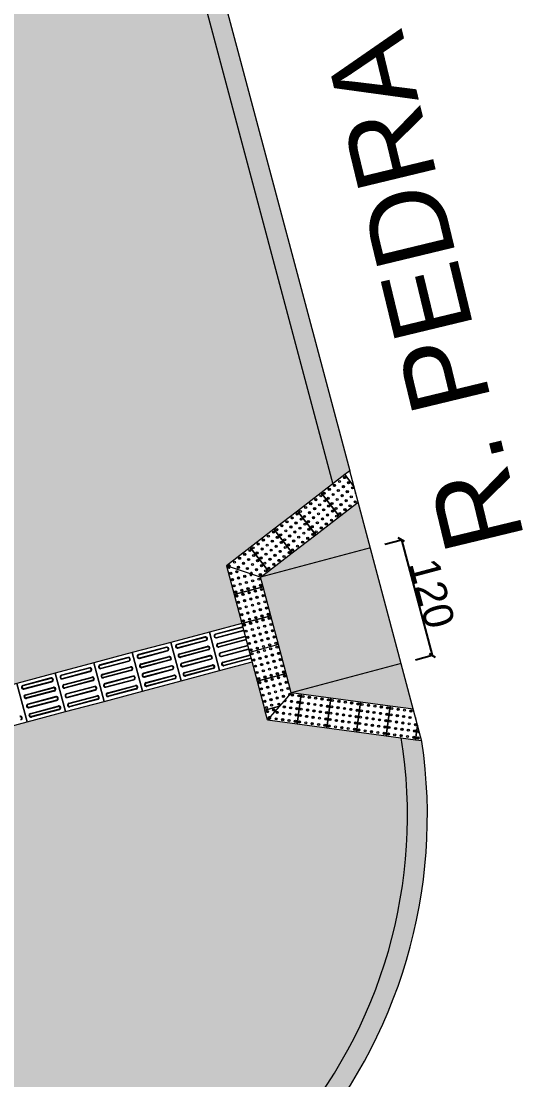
# Model space of a CAD drawing. Header units: millimetres. Extents: x -9997 to 44619, y -1295 to 91103.
# Drawn here: x 32189 to 32692, y 33945 to 35007 of the extents above; entities that cross this region are included whole.
import ezdxf

# ---------------------------------------------------------------- set-up
doc = ezdxf.new("R2010")
doc.units = ezdxf.units.MM
doc.header["$LTSCALE"] = 0.1
doc.layers.get('0').update_dxf_attribs({"lineweight": 5})
for name, color, linetype, lineweight in [('alvenaria', 5, 'Continuous', 9), ('alvenaria longe', 253, 'Continuous', 0), ('escada', 1, 'Continuous', 0)]:
    doc.layers.add(name, color=color, linetype=linetype, lineweight=lineweight)
doc.layers.add('textos', color=1, linetype='Continuous')
doc.styles.get("Standard").update_dxf_attribs({"font": 'arial.ttf'})
doc.dimstyles.new('ISO-25', dxfattribs={"dimtxt": 30, "dimasz": 5, "dimexe": 0, "dimexo": 15, "dimtad": 1, "dimtxsty": 'Standard', "dimblk": 'OBLIQUE', "dimcen": 0, "dimclrd": 7, "dimclre": 7, "dimclrt": 7, "dimadec": 8, "dimazin": 0, "dimtfac": 1, "dimtmove": 0, "dimatfit": 3, "dimldrblk": 'OBLIQUE', "dimfxl": 5, "dimtfillclr": 250, "dimarcsym": 0})

# ---------------------------------------------------------------- blocks, each defined once
blk = doc.blocks.new('_Oblique')
at = {"color": 0, "linetype": 'ByBlock', "lineweight": -2}
blk.add_line((-0.5, -0.5), (0.5, 0.5), dxfattribs=at)
blk = doc.blocks.new('*D111')
at = {"layer": 'alvenaria', "color": 7, "linetype": 'ByBlock', "lineweight": -2, "transparency": 16777216}
for p, q in [((32553.5, 34482.3), (32570.1, 34486.7)), ((32584.4, 34366.3), (32601, 34370.7))]:
    blk.add_line(p, q, dxfattribs=at)
at = {"layer": 'alvenaria', "color": 7, "lineweight": -2, "transparency": 16777216}
blk.add_line((32570.1, 34486.7), (32601, 34370.7), dxfattribs=at)
at = {"layer": 'Defpoints', "color": 0, "linetype": 'ByBlock', "transparency": 16777216}
for p in [(32539, 34478.4), (32601, 34370.7), (32569.9, 34362.5)]:
    blk.add_point(p, dxfattribs=at)
at = {"layer": 'alvenaria', "color": 7, "linetype": 'ByBlock', "lineweight": -2, "transparency": 16777216, "xscale": 5, "yscale": 5, "zscale": 5}
for p, rotation in [((32570.1, 34486.7), 104.9195884799931), ((32601, 34370.7), 284.9195884799931)]:
    blk.add_blockref('_Oblique', p, dxfattribs=dict(at, rotation=rotation))
at = {"layer": 'alvenaria', "color": 7, "linetype": 'ByBlock', "transparency": 16777216, "insert": (32600.9, 34432.8), "char_height": 30, "attachment_point": 5, "rotation": 284.9196}
blk.add_mtext('120', dxfattribs=at)

msp = doc.modelspace()

# ---------------------------------------------------------------- hatches: boundary and pattern name
at = {"linetype": 'ByBlock', "lineweight": 0, "true_color": 0xc7c8ca}
h = msp.add_hatch(dxfattribs=at)
h.set_pattern_fill('AR-BRSTD', color=9, scale=0.12)
h.paths.add_polyline_path([(29301.965, 34091.799), (29316.965, 34091.799), (29316.965, 34094.883), (29346.965, 34094.883), (29376.965, 34094.883), (29406.965, 34094.883), (29436.965, 34094.883), (29466.965, 34094.883), (29496.965, 34094.883), (29526.965, 34094.883), (29556.965, 34094.883), (29586.965, 34094.883), (29601.965, 34091.799), (29601.965, 33930.984), (29633.978, 33930.984), (29673.978, 33930.984), (29688.934, 33930.984), (29681.21, 33959.973), (29673.486, 33988.962), (29665.732, 34018.064), (29658.008, 34047.053), (29650.284, 34076.041), (29642.56, 34105.03), (29639.424, 34116.799), (28786.663, 34116.799), (28786.913, 33706.799), (29748.667, 33706.799), (29743.001, 33728.064), (29735.277, 33757.053), (29727.553, 33786.041), (29719.829, 33815.03), (29712.105, 33844.018), (29704.381, 33873.007), (29699.591, 33890.984), (29673.978, 33890.984), (29633.978, 33890.984), (29593.978, 33890.984), (29586.965, 33890.984), (29586.965, 33884.883), (29586.965, 33854.883), (29556.965, 33854.883), (29526.965, 33854.883), (29496.965, 33854.883), (29466.965, 33854.883), (29436.965, 33854.883), (29406.965, 33854.883), (29376.965, 33854.883), (29346.965, 33854.883), (29316.965, 33854.883), (29316.965, 33884.883), (29316.965, 33891.799), (29301.965, 33891.799)])
h.paths.add_polyline_path([(29201.103, 33886.938), (29201.103, 33746.938), (28961.103, 33746.938), (28961.103, 33886.938)], flags=16)
h.paths.add_polyline_path([(29181.103, 33866.938), (29181.103, 33766.938), (28981.103, 33766.938), (28981.103, 33866.938)], flags=0)
h.paths.add_polyline_path([(29556.965, 33914.883), (29556.965, 33944.883), (29556.965, 33974.883), (29556.965, 34004.883), (29556.965, 34034.883), (29556.965, 34064.883), (29526.965, 34064.883), (29496.965, 34064.883), (29466.965, 34064.883), (29436.965, 34064.883), (29406.965, 34064.883), (29376.965, 34064.883), (29346.965, 34064.883), (29346.965, 34034.883), (29346.965, 34004.883), (29346.965, 33974.883), (29346.965, 33944.883), (29346.965, 33914.883), (29346.965, 33891.799), (29556.965, 33891.799)], flags=17)
h.paths.add_polyline_path([(29376.965, 33956.799), (29376.965, 34006.799), (29526.965, 34006.799), (29526.965, 33956.799)], flags=16)
h.paths.add_polyline_path([(29466.965, 34011.799), (29436.965, 34011.799), (29436.965, 34041.799), (29466.965, 34041.799)], flags=16)
h.paths.add_polyline_path([(29556.965, 33891.799), (29346.965, 33891.799), (29346.965, 33884.883), (29376.965, 33884.883), (29406.965, 33884.883), (29436.965, 33884.883), (29466.965, 33884.883), (29496.965, 33884.883), (29526.965, 33884.883), (29556.965, 33884.883)], flags=17)
h.paths.add_polyline_path([(29601.965, 34091.799), (29586.965, 34091.799), (29586.965, 34064.883), (29586.965, 34034.883), (29586.965, 34004.883), (29586.965, 33974.883), (29586.965, 33944.883), (29586.965, 33930.984), (29593.978, 33930.984), (29601.965, 33930.984)], flags=17)
h.paths.add_polyline_path([(29316.965, 33944.883), (29316.965, 33974.883), (29316.965, 34004.883), (29316.965, 34034.883), (29316.965, 34064.883), (29316.965, 34091.799), (29301.965, 34091.799), (29301.965, 33891.799), (29316.965, 33891.799), (29316.965, 33914.883)], flags=17)
h.paths.add_polyline_path([(29757.448, 34116.799), (29670.471, 34116.799), (29671.549, 34112.754), (29679.272, 34083.765), (29686.996, 34054.776), (29694.72, 34025.788), (29702.444, 33996.799), (29710.198, 33967.697), (29717.922, 33938.708), (29725.646, 33909.72), (29732.939, 33882.35), (29758.552, 33882.35), (29798.552, 33882.35), (29819.916, 33882.35)])
h.paths.add_polyline_path([(30038.448, 34116.799), (29757.448, 34116.799), (29819.916, 33882.35), (29838.552, 33882.35), (29878.552, 33882.35), (29918.552, 33882.35), (29958.552, 33882.35), (29998.552, 33882.35), (30038.552, 33882.35), (30078.552, 33882.35), (30100.916, 33882.35)])
h.paths.add_polyline_path([(29830.574, 33842.35), (29798.552, 33842.35), (29758.552, 33842.35), (29743.596, 33842.35), (29748.818, 33822.754), (29756.542, 33793.765), (29764.266, 33764.776), (29771.989, 33735.788), (29779.713, 33706.799), (29826.691, 33706.799), (29856.033, 33746.799)])
h.paths.add_polyline_path([(30111.574, 33842.35), (30078.552, 33842.35), (30038.552, 33842.35), (29998.552, 33842.35), (29958.552, 33842.35), (29918.552, 33842.35), (29878.552, 33842.35), (29838.552, 33842.35), (29830.574, 33842.35), (29856.033, 33746.799), (30137.033, 33746.799)])
h.paths.add_polyline_path([(30205.831, 33815.03), (30198.552, 33842.35), (30158.552, 33842.35), (30118.552, 33842.35), (30111.574, 33842.35), (30137.033, 33746.799), (30187.222, 33706.938), (30234.631, 33706.938), (30229.003, 33728.064), (30221.279, 33757.053), (30213.555, 33786.041)])
h.paths.add_polyline_path([(30167.211, 33959.973), (30159.488, 33988.962), (30151.764, 34017.95), (30144.04, 34046.939), (30136.316, 34075.928), (30128.592, 34104.916), (30125.426, 34116.799), (30038.448, 34116.799), (30100.916, 33882.35), (30118.552, 33882.35), (30158.552, 33882.35), (30187.894, 33882.35), (30182.659, 33901.996), (30174.935, 33930.984)])
h.paths.add_polyline_path([(31877.895, 33948.04), (31877.895, 33968.04), (31852.895, 33968.04), (31852.895, 33998.04), (31852.895, 34028.04), (31877.895, 34028.04), (31877.895, 34068.04), (31877.895, 34108.04), (31877.895, 34116.799), (30156.473, 34116.799), (30157.581, 34112.64), (30165.305, 34083.652), (30173.028, 34054.663), (30180.752, 34025.674), (30188.476, 33996.686), (30196.2, 33967.697), (30203.924, 33938.708), (30211.648, 33909.72), (30219.372, 33880.731), (30227.096, 33851.742), (30234.82, 33822.754), (30242.543, 33793.765), (30250.267, 33764.776), (30257.991, 33735.788), (30265.678, 33706.938), (31725.894, 33706.938), (31734.388, 33719.372), (31751.309, 33744.144), (31768.231, 33768.916), (31785.153, 33793.688), (31802.075, 33818.46), (31819.034, 33843.286), (31819.062, 33843.232), (31826.794, 33843.232), (31856.794, 33843.232), (31877.895, 33843.232), (31877.895, 33868.04), (31877.895, 33908.04)])
h.paths.add_polyline_path([(30645.894, 33886.938), (30645.894, 33746.938), (30405.894, 33746.938), (30405.894, 33886.938)], flags=16)
h.paths.add_polyline_path([(30625.894, 33866.938), (30625.894, 33766.938), (30425.894, 33766.938), (30425.894, 33866.938)], flags=0)
h.paths.add_polyline_path([(31145.894, 33886.938), (31145.894, 33746.938), (30905.894, 33746.938), (30905.894, 33886.938)], flags=16)
h.paths.add_polyline_path([(30925.894, 33866.938), (31125.894, 33866.938), (31125.894, 33766.938), (30925.894, 33766.938)], flags=0)
h.paths.add_polyline_path([(31000.925, 33844.799), (31030.925, 33844.799), (31030.925, 33814.799), (31000.925, 33814.799)], flags=0)
h.paths.add_polyline_path([(31405.894, 33886.938), (31645.894, 33886.938), (31645.894, 33746.938), (31405.894, 33746.938)], flags=16)
h.paths.add_polyline_path([(31425.894, 33866.938), (31625.894, 33866.938), (31625.894, 33766.938), (31425.894, 33766.938)], flags=0)
h.paths.add_polyline_path([(32554.715, 34289.954), (32524.986, 34293.973), (32495.256, 34297.993), (32465.527, 34302.013), (32435.797, 34306.033), (32433.223, 34315.696), (32425.499, 34344.684), (32420.35, 34364.01), (32387.715, 34355.315), (32349.064, 34345.016), (32310.412, 34334.718), (32271.761, 34324.419), (32233.109, 34314.12), (32194.457, 34303.822), (32155.806, 34293.523), (32117.154, 34283.225), (32123.591, 34259.068), (32104.265, 34253.918), (32113.015, 34221.081), (32123.313, 34182.429), (32133.612, 34143.778), (32143.91, 34105.126), (32154.209, 34066.475), (32161.933, 34037.486), (32169.657, 34008.498), (32177.38, 33979.509), (32148.392, 33971.785), (32119.403, 33964.061), (32113.051, 33987.901), (32073.051, 33987.901), (32054.915, 33987.901, -0.21422447), (31917.895, 33945.937), (31917.895, 33908.04), (31917.895, 33868.04), (31917.895, 33843.232), (31946.729, 33843.232), (31976.729, 33843.232), (31993.651, 33818.46), (32010.573, 33793.688), (32027.495, 33768.916), (32044.416, 33744.145), (32061.338, 33719.373), (32076.664, 33696.938, 0.46151001), (32590.765, 34284.324), (32590.556, 34285.108), (32584.445, 34285.934)])
h.paths.add_polyline_path([(32105.259, 34094.828), (32094.96, 34133.479), (32084.662, 34172.131), (32074.363, 34210.782), (32066.632, 34239.798, 0.05022202), (32040.096, 34262.693), (32020.526, 34257.479), (31981.874, 34247.18), (31943.223, 34236.882), (31933.489, 34234.288), (31964.794, 34116.799), (31917.895, 34116.799), (31917.895, 34108.04), (31917.895, 34068.04), (31917.895, 34028.04), (31942.895, 34028.04), (31953.051, 34027.901), (31993.051, 34027.901), (32033.051, 34027.901), (32073.051, 34027.901), (32088.695, 34027.901, 0.02759031), (32097.873, 34044.865), (32096.231, 34051.027), (32101.191, 34052.349, 0.03905917), (32109.667, 34078.284)], flags=17)
h.paths.add_polyline_path([(32054.915, 33987.901), (32033.051, 33987.901), (31993.051, 33987.901), (31953.051, 33987.901), (31942.895, 33987.901), (31942.895, 33968.04), (31917.895, 33968.04), (31917.895, 33948.04), (31917.895, 33945.937, 0.21422447)], flags=17)
h.paths.add_polyline_path([(32109.667, 34078.284, -0.03905917), (32101.191, 34052.349), (32115.557, 34056.176)], flags=17)
h.paths.add_polyline_path([(32097.873, 34044.865, -0.02759031), (32088.695, 34027.901), (32102.393, 34027.901)], flags=17)
h.paths.add_polyline_path([(32402.327, 34431.65), (32394.603, 34460.639), (32418.391, 34478.918), (32442.179, 34497.197), (32465.967, 34515.476), (32489.755, 34533.756), (32501.253, 34542.591), (32216.122, 35612.719), (31649.003, 35612.719), (31797.89, 35053.93, -0.3092385), (31931.102, 34553.973), (32000.494, 34293.537), (32010.227, 34296.13), (32048.879, 34306.429), (32042.442, 34330.586), (32071.431, 34338.31), (32100.419, 34346.034), (32106.856, 34321.876), (32145.507, 34332.175), (32184.159, 34342.473), (32222.81, 34352.772), (32261.462, 34363.071), (32300.114, 34373.369), (32338.765, 34383.668), (32377.417, 34393.966), (32410.051, 34402.661)])
h.paths.add_polyline_path([(31797.89, 35053.93), (31649.003, 35612.719), (31566.212, 35612.719), (31923.191, 34272.94), (31932.924, 34275.533), (31971.576, 34285.832), (32000.494, 34293.537), (31931.102, 34553.973, 0.3092385)])
h.paths.add_polyline_path([(32059.177, 34267.777), (32040.096, 34262.693, -0.05022202), (32066.632, 34239.798), (32065.614, 34243.62)], flags=17)
h = msp.add_hatch(color=9, dxfattribs=at)
h.dxf.hatch_style = 1
h.paths.add_polyline_path([(28786.913, 33706.799), (28786.919, 33696.938), (29819.457, 33696.938), (29826.691, 33706.799)])
h.paths.add_polyline_path([(29856.033, 33746.799), (29869.318, 33696.938), (30150.318, 33696.938), (30137.033, 33746.799)])
h.paths.add_polyline_path([(29819.457, 33696.938), (29869.318, 33696.938), (29856.033, 33746.799)])
h.paths.add_polyline_path([(30137.033, 33746.799), (30150.318, 33696.938), (30199.813, 33696.938)])
h.paths.add_polyline_path([(30187.222, 33706.938), (30199.813, 33696.938), (31719.063, 33696.938), (31725.894, 33706.938)])
h.paths.add_polyline_path([(32428.741, 34449.037), (32431.316, 34439.374), (32439.04, 34410.385), (32446.764, 34381.397), (32454.488, 34352.408), (32459.637, 34333.082), (32569.942, 34362.473), (32539.047, 34478.427)])
h.paths.add_polyline_path([(32459.637, 34333.082), (32469.547, 34331.742), (32499.276, 34327.723), (32529.006, 34323.703), (32558.735, 34319.683), (32582.188, 34316.512), (32569.942, 34362.473)])
h.paths.add_polyline_path([(32508.035, 34509.968), (32484.247, 34491.688), (32460.459, 34473.409), (32436.671, 34455.13), (32428.741, 34449.037), (32539.047, 34478.427), (32526.801, 34524.388)])
h.paths.add_polyline_path([(31886.729, 33813.232), (31856.729, 33813.232), (31834.835, 33813.232), (31834.835, 33696.938), (31960.89, 33696.938), (31960.89, 33813.232), (31946.729, 33813.232), (31916.729, 33813.232)])
h.paths.add_polyline_path([(31776.081, 33727.222), (31759.159, 33702.45), (31755.394, 33696.938), (31834.835, 33696.938), (31834.835, 33813.232), (31826.847, 33801.538), (31809.925, 33776.766), (31793.003, 33751.994)])
h.paths.add_polyline_path([(31968.879, 33801.538), (31960.89, 33813.232), (31960.89, 33696.938), (32040.332, 33696.938), (32036.567, 33702.451), (32019.645, 33727.223), (32002.723, 33751.994), (31985.801, 33776.766)])
h.paths.add_polyline_path([(29376.965, 34006.799), (29376.965, 33956.799), (29526.965, 33956.799), (29526.965, 34006.799)])
at = {"layer": 'alvenaria', "linetype": 'ByBlock', "lineweight": 0, "true_color": 0xc7c8ca}
h = msp.add_hatch(color=9, dxfattribs=at)
h.dxf.hatch_style = 1
h.paths.add_polyline_path([(30405.894, 33886.938), (30405.894, 33746.938), (30645.894, 33746.938), (30645.894, 33886.938)])
h.paths.add_polyline_path([(30625.894, 33866.938), (30625.894, 33766.938), (30425.894, 33766.938), (30425.894, 33866.938)], flags=16)
h.paths.add_polyline_path([(29201.103, 33886.938), (28961.103, 33886.938), (28961.103, 33746.938), (29201.103, 33746.938)])
h.paths.add_polyline_path([(29181.103, 33766.938), (28981.103, 33766.938), (28981.103, 33866.938), (29181.103, 33866.938)], flags=16)
h.paths.add_polyline_path([(30905.894, 33886.938), (30905.894, 33746.938), (31145.894, 33746.938), (31145.894, 33886.938)])
h.paths.add_polyline_path([(31125.894, 33866.938), (31125.894, 33766.938), (30925.894, 33766.938), (30925.894, 33866.938)], flags=16)
h.paths.add_polyline_path([(31030.925, 33844.799), (31030.925, 33814.799), (31000.925, 33814.799), (31000.925, 33844.799)], flags=0)
h.paths.add_polyline_path([(31405.894, 33746.938), (31645.894, 33746.938), (31645.894, 33886.938), (31405.894, 33886.938)])
h.paths.add_polyline_path([(31425.894, 33866.938), (31625.894, 33866.938), (31625.894, 33766.938), (31425.894, 33766.938)], flags=16)
h.paths.add_polyline_path([(32590.765, 34284.324), (32590.556, 34285.108), (32584.445, 34285.934), (32570.071, 34287.877, -0.46865255), (32071.345, 33716.898), (32076.664, 33696.938, 0.46151001)])
h.paths.add_polyline_path([(32236.82, 35612.719), (32216.122, 35612.719), (32501.253, 34542.591), (32513.543, 34552.035), (32518.433, 34555.792)])

# ---------------------------------------------------------------- linework, layer by layer
at = {"layer": 'alvenaria longe', "lineweight": 0}
for p, q in [((32216.122, 35612.719), (32501.253, 34542.591)), ((32236.82, 35612.719), (32518.433, 34555.792))]:
    msp.add_line(p, q, dxfattribs=at)
at = {"layer": 'alvenaria longe', "linetype": 'ByBlock', "lineweight": 0}
for centre, radius, start, end in [((32083.021, 34209.998), 493.238, 268.643663, 9.084691), ((32083.299, 34209.804), 512.909, 269.258801, 8.353987)]:
    msp.add_arc(centre, radius, start, end, dxfattribs=at)
at = {"layer": 'escada', "lineweight": 0}
for p, q in [((32513.543, 34552.035), (32489.755, 34533.756)), ((32522.561, 34540.299), (32513.543, 34552.035)), ((32489.755, 34533.756), (32508.035, 34509.968)), ((32508.035, 34509.968), (32526.801, 34524.388)), ((32539.047, 34478.427), (32428.741, 34449.037)), ((32394.603, 34460.639), (32402.327, 34431.65)), ((32431.316, 34439.374), (32428.741, 34449.037)), ((32402.327, 34431.65), (32431.316, 34439.374)), ((32410.051, 34402.661), (32377.417, 34393.966)), ((32377.417, 34393.966), (32387.715, 34355.315)), ((32410.958, 34399.256), (32383.602, 34391.967)), ((32411.089, 34398.767), (32383.733, 34391.478)), ((32384.47, 34388.71), (32411.826, 34395.999)), ((32384.6, 34388.221), (32411.957, 34395.51)), ((32386.097, 34382.602), (32413.454, 34389.891)), ((32386.228, 34382.113), (32413.584, 34389.402)), ((32414.321, 34386.634), (32386.965, 34379.345)), ((32414.452, 34386.145), (32387.096, 34378.856)), ((32415.949, 34380.526), (32388.593, 34373.237)), ((32416.079, 34380.037), (32388.723, 34372.748)), ((32446.764, 34381.397), (32417.775, 34373.673)), ((32389.46, 34369.98), (32416.817, 34377.269)), ((32389.591, 34369.491), (32416.947, 34376.78)), ((32391.088, 34363.872), (32418.444, 34371.161)), ((32391.218, 34363.383), (32418.575, 34370.672)), ((32387.715, 34355.315), (32420.35, 34364.01)), ((32419.312, 34367.904), (32391.956, 34360.615)), ((32419.442, 34367.415), (32392.086, 34360.126)), ((32569.942, 34362.473), (32459.637, 34333.082)), ((32454.488, 34352.408), (32425.499, 34344.684)), ((32459.637, 34333.082), (32454.488, 34352.408)), ((32425.499, 34344.684), (32433.223, 34315.696)), ((32433.223, 34315.696), (32447.717, 34319.557)), ((32447.717, 34319.557), (32433.223, 34315.696))]:
    msp.add_line(p, q, dxfattribs=at)
at = {"layer": 'escada', "linetype": 'ByBlock', "lineweight": 0}
for p, q in [((32590.765, 34284.324), (32518.433, 34555.792)), ((32428.741, 34449.037), (32394.603, 34460.639)), ((32459.637, 34333.082), (32435.797, 34306.033)), ((32435.797, 34306.033), (32433.223, 34315.696))]:
    msp.add_line(p, q, dxfattribs=at)
at = {"layer": 'escada', "lineweight": 0}
for points in [[(32518.433, 34555.792), (32513.543, 34552.035), (32522.561, 34540.299)], [(32428.741, 34449.037), (32436.671, 34455.13), (32418.391, 34478.918), (32394.603, 34460.639)], [(32446.764, 34381.397), (32439.04, 34410.385), (32410.051, 34402.661), (32417.775, 34373.673)], [(32334.394, 34378.856), (32306.299, 34371.37)], [(32373.046, 34389.154), (32344.951, 34381.669)], [(32373.176, 34388.665), (32345.081, 34381.179)], [(32345.818, 34378.412), (32373.913, 34385.898)], [(32345.949, 34377.923), (32374.044, 34385.408)], [(32347.446, 34372.304), (32375.541, 34379.789)], [(32347.576, 34371.814), (32375.671, 34379.3)], [(32417.775, 34373.673), (32425.499, 34344.684), (32454.488, 34352.408), (32446.764, 34381.397)], [(32295.743, 34368.557), (32267.648, 34361.072)], [(32295.873, 34368.068), (32267.778, 34360.582)], [(32334.524, 34378.367), (32306.429, 34370.881)], [(32307.167, 34368.113), (32335.262, 34375.599)], [(32307.297, 34367.624), (32335.392, 34375.11)], [(32308.794, 34362.005), (32336.889, 34369.491)], [(32308.925, 34361.516), (32337.02, 34369.002)], [(32376.409, 34376.533), (32348.314, 34369.047)], [(32376.539, 34376.043), (32348.444, 34368.558)], [(32378.036, 34370.424), (32349.941, 34362.939)], [(32378.166, 34369.935), (32350.072, 34362.449)], [(32257.091, 34358.259), (32228.996, 34350.773)], [(32257.221, 34357.77), (32229.126, 34350.284)], [(32268.515, 34357.815), (32296.61, 34365.301)], [(32268.646, 34357.326), (32296.741, 34364.811)], [(32270.143, 34351.707), (32298.238, 34359.192)], [(32270.273, 34351.217), (32298.368, 34358.703)], [(32337.757, 34366.234), (32309.662, 34358.748)], [(32337.887, 34365.745), (32309.793, 34358.259)], [(32339.385, 34360.126), (32311.29, 34352.64)], [(32339.515, 34359.637), (32311.42, 34352.151)], [(32350.809, 34359.682), (32378.904, 34367.168)], [(32350.939, 34359.193), (32379.034, 34366.678)], [(32352.436, 34353.574), (32380.531, 34361.06)], [(32352.567, 34353.085), (32380.662, 34360.57)], [(32381.399, 34357.803), (32353.304, 34350.317)], [(32218.439, 34347.96), (32190.345, 34340.475)], [(32218.57, 34347.471), (32190.475, 34339.985)], [(32229.864, 34347.516), (32257.959, 34355.002)], [(32229.994, 34347.027), (32258.089, 34354.513)], [(32231.491, 34341.408), (32259.586, 34348.894)], [(32231.622, 34340.919), (32259.717, 34348.405)], [(32299.106, 34355.936), (32271.011, 34348.45)], [(32299.236, 34355.446), (32271.141, 34347.961)], [(32300.733, 34349.827), (32272.638, 34342.342)], [(32300.863, 34349.338), (32272.768, 34341.852)], [(32312.157, 34349.383), (32340.252, 34356.869)], [(32312.288, 34348.894), (32340.383, 34356.38)], [(32313.785, 34343.275), (32341.88, 34350.761)], [(32313.915, 34342.786), (32342.01, 34350.272)], [(32342.748, 34347.504), (32314.653, 34340.018)], [(32342.878, 34347.015), (32314.783, 34339.529)], [(32381.529, 34357.314), (32353.435, 34349.828)], [(32191.212, 34337.218), (32219.307, 34344.704)], [(32191.343, 34336.729), (32219.438, 34344.214)], [(32192.84, 34331.11), (32220.935, 34338.595)], [(32192.97, 34330.62), (32221.065, 34338.106)], [(32260.454, 34345.637), (32232.359, 34338.151)], [(32260.584, 34345.148), (32232.489, 34337.662)], [(32262.082, 34339.529), (32233.987, 34332.043)], [(32262.212, 34339.04), (32234.117, 34331.554)], [(32234.854, 34328.786), (32262.949, 34336.272)], [(32273.506, 34339.085), (32301.601, 34346.571)], [(32273.636, 34338.596), (32301.731, 34346.081)], [(32275.133, 34332.977), (32303.228, 34340.462)], [(32275.264, 34332.487), (32303.359, 34339.973)], [(32304.096, 34337.206), (32276.001, 34329.72)], [(32304.226, 34336.716), (32276.131, 34329.231)], [(32221.803, 34335.339), (32193.708, 34327.853)], [(32221.933, 34334.849), (32193.838, 34327.364)], [(32223.43, 34329.23), (32195.335, 34321.745)], [(32223.56, 34328.741), (32195.465, 34321.255)], [(32196.203, 34318.488), (32224.298, 34325.974)], [(32196.333, 34317.999), (32224.428, 34325.484)], [(32234.985, 34328.297), (32263.08, 34335.783)], [(32236.482, 34322.678), (32264.577, 34330.164)], [(32236.612, 34322.189), (32264.707, 34329.675)], [(32265.445, 34326.907), (32237.35, 34319.421)], [(32265.575, 34326.418), (32237.48, 34318.932)], [(32435.797, 34306.033), (32435.797, 34306.033), (32465.527, 34302.013), (32469.547, 34331.742), (32459.637, 34333.082)], [(32197.83, 34312.38), (32225.925, 34319.865)], [(32197.961, 34311.89), (32226.056, 34319.376)], [(32226.793, 34316.609), (32198.698, 34309.123)], [(32226.923, 34316.119), (32198.828, 34308.634)], [(32582.188, 34316.512), (32558.735, 34319.683), (32554.715, 34289.954), (32584.445, 34285.934), (32586.428, 34300.601)], [(32586.428, 34300.601), (32584.445, 34285.934), (32590.556, 34285.108)]]:
    msp.add_lwpolyline(points, dxfattribs=at)
for points in [[(32508.035, 34509.968), (32489.755, 34533.756), (32465.967, 34515.476), (32484.247, 34491.688)], [(32484.247, 34491.688), (32465.967, 34515.476), (32442.179, 34497.197), (32460.459, 34473.409)], [(32460.459, 34473.409), (32442.179, 34497.197), (32418.391, 34478.918), (32436.671, 34455.13)], [(32439.04, 34410.385), (32431.316, 34439.374), (32402.327, 34431.65), (32410.051, 34402.661)], [(32387.715, 34355.315), (32377.417, 34393.966), (32338.765, 34383.668), (32349.064, 34345.016)], [(32349.064, 34345.016), (32338.765, 34383.668), (32300.114, 34373.369), (32310.412, 34334.718)], [(32310.412, 34334.718), (32300.114, 34373.369), (32261.462, 34363.071), (32271.761, 34324.419)], [(32271.761, 34324.419), (32261.462, 34363.071), (32222.81, 34352.772), (32233.109, 34314.12)], [(32233.109, 34314.12), (32222.81, 34352.772), (32184.159, 34342.473), (32194.457, 34303.822)], [(32194.457, 34303.822), (32184.159, 34342.473), (32145.507, 34332.175), (32155.806, 34293.523)], [(32495.256, 34297.993), (32499.276, 34327.723), (32469.547, 34331.742), (32465.527, 34302.013)], [(32524.986, 34293.973), (32529.006, 34323.703), (32499.276, 34327.723), (32495.256, 34297.993)], [(32554.715, 34289.954), (32558.735, 34319.683), (32529.006, 34323.703), (32524.986, 34293.973)]]:
    msp.add_lwpolyline(points, close=True, dxfattribs=at)
for centre, radius in [((32513.157, 34549.087), 1.075), ((32513.157, 34549.087), 0.883), ((32497.817, 34537.299), 1.075), ((32497.817, 34537.299), 0.883), ((32502.93, 34541.228), 1.075), ((32502.93, 34541.228), 0.883), ((32508.044, 34545.157), 1.075), ((32508.044, 34545.157), 0.883), ((32511.973, 34540.044), 1.075), ((32511.973, 34540.044), 0.883), ((32517.087, 34543.973), 1.075), ((32517.087, 34543.973), 0.883), ((32521.016, 34538.86), 1.075), ((32521.016, 34538.86), 0.883), ((32484.256, 34526.878), 1.075), ((32484.256, 34526.878), 0.883), ((32489.369, 34530.808), 1.075), ((32489.369, 34530.808), 0.883), ((32492.703, 34533.37), 1.075), ((32492.703, 34533.37), 0.883), ((32496.633, 34528.256), 1.075), ((32496.633, 34528.256), 0.883), ((32501.746, 34532.185), 1.075), ((32501.746, 34532.185), 0.883), ((32505.676, 34527.072), 1.075), ((32505.676, 34527.072), 0.883), ((32506.86, 34536.115), 1.075), ((32506.86, 34536.115), 0.883), ((32510.789, 34531.001), 1.075), ((32510.789, 34531.001), 0.883), ((32515.902, 34534.931), 1.075), ((32515.902, 34534.931), 0.883), ((32519.832, 34529.817), 1.075), ((32519.832, 34529.817), 0.883), ((32474.029, 34519.02), 1.075), ((32474.029, 34519.02), 0.883), ((32479.142, 34522.949), 1.075), ((32479.142, 34522.949), 0.883), ((32483.072, 34517.835), 1.075), ((32483.072, 34517.835), 0.883), ((32488.185, 34521.765), 1.075), ((32488.185, 34521.765), 0.883), ((32492.114, 34516.651), 1.075), ((32492.114, 34516.651), 0.883), ((32493.299, 34525.694), 1.075), ((32493.299, 34525.694), 0.883), ((32497.228, 34520.581), 1.075), ((32497.228, 34520.581), 0.883), ((32500.562, 34523.143), 1.075), ((32500.562, 34523.143), 0.883), ((32504.491, 34518.029), 1.075), ((32504.491, 34518.029), 0.883), ((32509.605, 34521.958), 1.075), ((32509.605, 34521.958), 0.883), ((32513.534, 34516.845), 1.075), ((32513.534, 34516.845), 0.883), ((32514.718, 34525.888), 1.075), ((32514.718, 34525.888), 0.883), ((32518.648, 34520.774), 1.075), ((32518.648, 34520.774), 0.883), ((32523.761, 34524.704), 1.075), ((32523.761, 34524.704), 0.883), ((32460.468, 34508.599), 1.075), ((32460.468, 34508.599), 0.883), ((32465.581, 34512.528), 1.075), ((32465.581, 34512.528), 0.883), ((32468.915, 34515.09), 1.075), ((32468.915, 34515.09), 0.883), ((32469.511, 34507.415), 1.075), ((32469.511, 34507.415), 0.883), ((32472.845, 34509.977), 1.075), ((32472.845, 34509.977), 0.883), ((32477.958, 34513.906), 1.075), ((32477.958, 34513.906), 0.883), ((32481.888, 34508.793), 1.075), ((32481.888, 34508.793), 0.883), ((32487.001, 34512.722), 1.075), ((32487.001, 34512.722), 0.883), ((32490.93, 34507.609), 1.075), ((32490.93, 34507.609), 0.883), ((32496.044, 34511.538), 1.075), ((32496.044, 34511.538), 0.883), ((32499.973, 34506.424), 1.075), ((32499.973, 34506.424), 0.883), ((32501.157, 34515.467), 1.075), ((32501.157, 34515.467), 0.883), ((32505.086, 34510.354), 1.075), ((32505.086, 34510.354), 0.883), ((32508.421, 34512.916), 1.075), ((32508.421, 34512.916), 0.883), ((32445.127, 34496.811), 1.075), ((32445.127, 34496.811), 0.883), ((32450.241, 34500.74), 1.075), ((32450.241, 34500.74), 0.883), ((32454.17, 34495.627), 1.075), ((32454.17, 34495.627), 0.883), ((32455.354, 34504.67), 1.075), ((32455.354, 34504.67), 0.883), ((32459.284, 34499.556), 1.075), ((32459.284, 34499.556), 0.883), ((32463.213, 34494.443), 1.075), ((32464.397, 34503.486), 1.075), ((32464.397, 34503.486), 0.883), ((32468.326, 34498.372), 1.075), ((32468.326, 34498.372), 0.883), ((32473.44, 34502.301), 1.075), ((32473.44, 34502.301), 0.883), ((32476.774, 34504.863), 1.075), ((32476.774, 34504.863), 0.883), ((32477.369, 34497.188), 1.075), ((32477.369, 34497.188), 0.883), ((32480.703, 34499.75), 1.075), ((32480.703, 34499.75), 0.883), ((32484.633, 34494.637), 1.075), ((32484.633, 34494.637), 0.883), ((32485.817, 34503.679), 1.075), ((32485.817, 34503.679), 0.883), ((32489.746, 34498.566), 1.075), ((32489.746, 34498.566), 0.883), ((32494.86, 34502.495), 1.075), ((32494.86, 34502.495), 0.883), ((32431.566, 34486.39), 1.075), ((32431.566, 34486.39), 0.883), ((32436.68, 34490.32), 1.075), ((32436.68, 34490.32), 0.883), ((32440.609, 34485.206), 1.075), ((32440.609, 34485.206), 0.883), ((32441.793, 34494.249), 1.075), ((32441.793, 34494.249), 0.883), ((32445.723, 34489.136), 1.075), ((32445.723, 34489.136), 0.883), ((32449.057, 34491.698), 1.075), ((32449.057, 34491.698), 0.883), ((32449.652, 34484.022), 1.075), ((32449.652, 34484.022), 0.883), ((32452.986, 34486.584), 1.075), ((32452.986, 34486.584), 0.883), ((32458.1, 34490.513), 1.075), ((32458.1, 34490.513), 0.883), ((32462.029, 34485.4), 1.075), ((32462.029, 34485.4), 0.883), ((32463.213, 34494.443), 0.883), ((32467.142, 34489.329), 1.075), ((32467.142, 34489.329), 0.883), ((32471.072, 34484.216), 1.075), ((32471.072, 34484.216), 0.883), ((32472.256, 34493.259), 1.075), ((32472.256, 34493.259), 0.883), ((32476.185, 34488.145), 1.075), ((32476.185, 34488.145), 0.883), ((32481.298, 34492.074), 1.075), ((32481.298, 34492.074), 0.883), ((32418.005, 34475.97), 1.075), ((32418.005, 34475.97), 0.883), ((32421.339, 34478.532), 1.075), ((32421.339, 34478.532), 0.883), ((32425.269, 34473.418), 1.075), ((32425.269, 34473.418), 0.883), ((32426.453, 34482.461), 1.075), ((32426.453, 34482.461), 0.883), ((32430.382, 34477.348), 1.075), ((32430.382, 34477.348), 0.883), ((32435.496, 34481.277), 1.075), ((32435.496, 34481.277), 0.883), ((32439.425, 34476.164), 1.075), ((32439.425, 34476.164), 0.883), ((32444.538, 34480.093), 1.075), ((32444.538, 34480.093), 0.883), ((32448.468, 34474.979), 1.075), ((32448.468, 34474.979), 0.883), ((32453.581, 34478.909), 1.075), ((32453.581, 34478.909), 0.883), ((32456.915, 34481.471), 1.075), ((32456.915, 34481.471), 0.883), ((32457.51, 34473.795), 1.075), ((32457.51, 34473.795), 0.883), ((32460.845, 34476.357), 1.075), ((32460.845, 34476.357), 0.883), ((32465.958, 34480.287), 1.075), ((32465.958, 34480.287), 0.883), ((32402.665, 34464.182), 1.075), ((32402.665, 34464.182), 0.883), ((32407.778, 34468.111), 1.075), ((32407.778, 34468.111), 0.883), ((32411.708, 34462.998), 1.075), ((32411.708, 34462.998), 0.883), ((32412.892, 34472.041), 1.075), ((32412.892, 34472.041), 0.883), ((32416.821, 34466.927), 1.075), ((32416.821, 34466.927), 0.883), ((32421.935, 34470.856), 1.075), ((32421.935, 34470.856), 0.883), ((32425.864, 34465.743), 1.075), ((32425.864, 34465.743), 0.883), ((32429.198, 34468.305), 1.075), ((32429.198, 34468.305), 0.883), ((32433.127, 34463.192), 1.075), ((32433.127, 34463.192), 0.883), ((32434.311, 34472.234), 1.075), ((32434.311, 34472.234), 0.883), ((32438.241, 34467.121), 1.075), ((32438.241, 34467.121), 0.883), ((32443.354, 34471.05), 1.075), ((32443.354, 34471.05), 0.883), ((32447.284, 34465.937), 1.075), ((32447.284, 34465.937), 0.883), ((32452.397, 34469.866), 1.075), ((32452.397, 34469.866), 0.883), ((32398.836, 34452.917), 1.075), ((32398.836, 34452.917), 0.883), ((32405.068, 34454.577), 1.075), ((32405.068, 34454.577), 0.883), ((32406.594, 34459.068), 1.075), ((32406.594, 34459.068), 0.883), ((32415.637, 34457.884), 1.075), ((32415.637, 34457.884), 0.883), ((32420.75, 34461.814), 1.075), ((32420.75, 34461.814), 0.883), ((32424.68, 34456.7), 1.075), ((32424.68, 34456.7), 0.883), ((32429.793, 34460.629), 1.075), ((32429.793, 34460.629), 0.883), ((32433.722, 34455.516), 1.075), ((32433.722, 34455.516), 0.883), ((32437.057, 34458.078), 1.075), ((32437.057, 34458.078), 0.883), ((32442.17, 34462.007), 1.075), ((32442.17, 34462.007), 0.883), ((32400.497, 34446.686), 1.075), ((32400.497, 34446.686), 0.883), ((32406.728, 34448.346), 1.075), ((32406.728, 34448.346), 0.883), ((32408.389, 34442.115), 1.075), ((32408.389, 34442.115), 0.883), ((32412.96, 34450.006), 1.075), ((32412.96, 34450.006), 0.883), ((32414.62, 34443.775), 1.075), ((32414.62, 34443.775), 0.883), ((32420.851, 34445.435), 1.075), ((32420.851, 34445.435), 0.883), ((32427.083, 34447.096), 1.075), ((32427.083, 34447.096), 0.883), ((32428.609, 34451.587), 1.075), ((32428.609, 34451.587), 0.883), ((32402.157, 34440.454), 1.075), ((32402.157, 34440.454), 0.883), ((32403.817, 34434.223), 1.075), ((32403.817, 34434.223), 0.883), ((32410.049, 34435.883), 1.075), ((32410.049, 34435.883), 0.883), ((32411.131, 34431.82), 1.075), ((32411.131, 34431.82), 0.883), ((32416.28, 34437.544), 1.075), ((32416.28, 34437.544), 0.883), ((32417.363, 34433.48), 1.075), ((32417.363, 34433.48), 0.883), ((32422.512, 34439.204), 1.075), ((32422.512, 34439.204), 0.883), ((32423.594, 34435.141), 1.075), ((32423.594, 34435.141), 0.883), ((32428.743, 34440.864), 1.075), ((32428.743, 34440.864), 0.883), ((32429.826, 34436.801), 1.075), ((32429.826, 34436.801), 0.883), ((32404.9, 34430.16), 1.075), ((32404.9, 34430.16), 0.883), ((32406.56, 34423.928), 1.075), ((32406.56, 34423.928), 0.883), ((32412.792, 34425.589), 1.075), ((32412.792, 34425.589), 0.883), ((32419.023, 34427.249), 1.075), ((32419.023, 34427.249), 0.883), ((32420.683, 34421.018), 1.075), ((32420.683, 34421.018), 0.883), ((32425.255, 34428.909), 1.075), ((32425.255, 34428.909), 0.883), ((32426.915, 34422.678), 1.075), ((32426.915, 34422.678), 0.883), ((32431.486, 34430.57), 1.075), ((32431.486, 34430.57), 0.883), ((32433.146, 34424.338), 1.075), ((32433.146, 34424.338), 0.883), ((32408.221, 34417.697), 1.075), ((32408.221, 34417.697), 0.883), ((32409.881, 34411.466), 1.075), ((32409.881, 34411.466), 0.883), ((32414.452, 34419.357), 1.075), ((32414.452, 34419.357), 0.883), ((32416.112, 34413.126), 1.075), ((32416.112, 34413.126), 0.883), ((32422.344, 34414.786), 1.075), ((32422.344, 34414.786), 0.883), ((32428.575, 34416.447), 1.075), ((32428.575, 34416.447), 0.883), ((32430.236, 34410.215), 1.075), ((32430.236, 34410.215), 0.883), ((32434.807, 34418.107), 1.075), ((32434.807, 34418.107), 0.883), ((32436.467, 34411.876), 1.075), ((32436.467, 34411.876), 0.883), ((32411.541, 34405.234), 1.075), ((32411.541, 34405.234), 0.883), ((32412.624, 34401.171), 1.075), ((32412.624, 34401.171), 0.883), ((32417.773, 34406.895), 1.075), ((32417.773, 34406.895), 0.883), ((32418.855, 34402.832), 1.075), ((32418.855, 34402.832), 0.883), ((32424.004, 34408.555), 1.075), ((32424.004, 34408.555), 0.883), ((32425.087, 34404.492), 1.075), ((32425.087, 34404.492), 0.883), ((32431.318, 34406.152), 1.075), ((32431.318, 34406.152), 0.883), ((32432.978, 34399.921), 1.075), ((32432.978, 34399.921), 0.883), ((32437.549, 34407.812), 1.075), ((32437.549, 34407.812), 0.883), ((32439.21, 34401.581), 1.075), ((32439.21, 34401.581), 0.883), ((32414.284, 34394.94), 1.075), ((32414.284, 34394.94), 0.883), ((32415.945, 34388.708), 1.075), ((32415.945, 34388.708), 0.883), ((32420.516, 34396.6), 1.075), ((32420.516, 34396.6), 0.883), ((32422.176, 34390.369), 1.075), ((32422.176, 34390.369), 0.883), ((32426.747, 34398.26), 1.075), ((32426.747, 34398.26), 0.883), ((32428.407, 34392.029), 1.075), ((32428.407, 34392.029), 0.883), ((32434.639, 34393.689), 1.075), ((32434.639, 34393.689), 0.883), ((32440.87, 34395.35), 1.075), ((32440.87, 34395.35), 0.883), ((32442.53, 34389.118), 1.075), ((32442.53, 34389.118), 0.883), ((32417.605, 34382.477), 1.075), ((32417.605, 34382.477), 0.883), ((32423.836, 34384.137), 1.075), ((32423.836, 34384.137), 0.883), ((32425.497, 34377.906), 1.075), ((32425.497, 34377.906), 0.883), ((32430.068, 34385.798), 1.075), ((32430.068, 34385.798), 0.883), ((32431.728, 34379.566), 1.075), ((32431.728, 34379.566), 0.883), ((32436.299, 34387.458), 1.075), ((32436.299, 34387.458), 0.883), ((32437.959, 34381.227), 1.075), ((32437.959, 34381.227), 0.883), ((32444.191, 34382.887), 1.075), ((32444.191, 34382.887), 0.883), ((32445.273, 34378.824), 1.075), ((32445.273, 34378.824), 0.883), ((32419.265, 34376.246), 1.075), ((32419.265, 34376.246), 0.883), ((32420.348, 34372.183), 1.075), ((32420.348, 34372.183), 0.883), ((32426.579, 34373.843), 1.075), ((32426.579, 34373.843), 0.883), ((32428.24, 34367.611), 1.075), ((32428.24, 34367.611), 0.883), ((32432.811, 34375.503), 1.075), ((32432.811, 34375.503), 0.883), ((32434.471, 34369.272), 1.075), ((32434.471, 34369.272), 0.883), ((32439.042, 34377.164), 1.075), ((32439.042, 34377.164), 0.883), ((32440.702, 34370.932), 1.075), ((32440.702, 34370.932), 0.883), ((32446.934, 34372.592), 1.075), ((32446.934, 34372.592), 0.883), ((32422.008, 34365.951), 1.075), ((32422.008, 34365.951), 0.883), ((32423.668, 34359.72), 1.075), ((32423.668, 34359.72), 0.883), ((32429.9, 34361.38), 1.075), ((32429.9, 34361.38), 0.883), ((32436.131, 34363.04), 1.075), ((32436.131, 34363.04), 0.883), ((32437.792, 34356.809), 1.075), ((32437.792, 34356.809), 0.883), ((32442.363, 34364.701), 1.075), ((32442.363, 34364.701), 0.883), ((32444.023, 34358.469), 1.075), ((32444.023, 34358.469), 0.883), ((32448.594, 34366.361), 1.075), ((32448.594, 34366.361), 0.883), ((32450.254, 34360.13), 1.075), ((32450.254, 34360.13), 0.883), ((32425.329, 34353.488), 1.075), ((32425.329, 34353.488), 0.883), ((32426.989, 34347.257), 1.075), ((32426.989, 34347.257), 0.883), ((32431.56, 34355.149), 1.075), ((32431.56, 34355.149), 0.883), ((32433.221, 34348.917), 1.075), ((32433.221, 34348.917), 0.883), ((32439.452, 34350.578), 1.075), ((32439.452, 34350.578), 0.883), ((32440.535, 34346.515), 1.075), ((32440.535, 34346.515), 0.883), ((32445.683, 34352.238), 1.075), ((32445.683, 34352.238), 0.883), ((32446.766, 34348.175), 1.075), ((32446.766, 34348.175), 0.883), ((32451.915, 34353.898), 1.075), ((32451.915, 34353.898), 0.883), ((32452.997, 34349.835), 1.075), ((32452.997, 34349.835), 0.883), ((32428.072, 34343.194), 1.075), ((32428.072, 34343.194), 0.883), ((32429.732, 34336.963), 1.075), ((32429.732, 34336.963), 0.883), ((32434.303, 34344.854), 1.075), ((32434.303, 34344.854), 0.883), ((32435.963, 34338.623), 1.075), ((32435.963, 34338.623), 0.883), ((32442.195, 34340.283), 1.075), ((32442.195, 34340.283), 0.883), ((32448.426, 34341.943), 1.075), ((32448.426, 34341.943), 0.883), ((32450.087, 34335.712), 1.075), ((32450.087, 34335.712), 0.883), ((32454.658, 34343.604), 1.075), ((32454.658, 34343.604), 0.883), ((32456.318, 34337.372), 1.075), ((32456.318, 34337.372), 0.883), ((32431.392, 34330.731), 1.075), ((32431.392, 34330.731), 0.883), ((32433.053, 34324.5), 1.075), ((32437.624, 34332.391), 1.075), ((32437.624, 34332.391), 0.883), ((32439.284, 34326.16), 1.075), ((32439.284, 34326.16), 0.883), ((32443.855, 34334.052), 1.075), ((32443.855, 34334.052), 0.883), ((32445.515, 34327.82), 1.075), ((32445.515, 34327.82), 0.883), ((32451.747, 34329.481), 1.075), ((32451.747, 34329.481), 0.883), ((32459.927, 34324.414), 1.075), ((32460.791, 34330.805), 1.075), ((32460.791, 34330.805), 0.883), ((32467.181, 34329.941), 1.075), ((32467.181, 34329.941), 0.883), ((32471.348, 34329.377), 1.075), ((32471.348, 34329.377), 0.883), ((32477.739, 34328.513), 1.075), ((32477.739, 34328.513), 0.883), ((32484.13, 34327.649), 1.075), ((32484.13, 34327.649), 0.883), ((32490.52, 34326.785), 1.075), ((32490.52, 34326.785), 0.883), ((32496.911, 34325.921), 1.075), ((32496.911, 34325.921), 0.883), ((32501.078, 34325.357), 1.075), ((32501.078, 34325.357), 0.883), ((32507.468, 34324.493), 1.075), ((32433.053, 34324.5), 0.883), ((32434.713, 34318.268), 1.075), ((32434.713, 34318.268), 0.883), ((32435.796, 34314.205), 1.075), ((32435.796, 34314.205), 0.883), ((32439.891, 34320.616), 1.075), ((32439.891, 34320.616), 0.883), ((32442.027, 34315.866), 1.075), ((32442.027, 34315.866), 0.883), ((32447.176, 34321.589), 1.075), ((32447.176, 34321.589), 0.883), ((32452.672, 34318.887), 1.075), ((32452.672, 34318.887), 0.883), ((32459.063, 34318.023), 1.075), ((32459.063, 34318.023), 0.883), ((32459.927, 34324.414), 0.883), ((32465.453, 34317.159), 1.075), ((32465.453, 34317.159), 0.883), ((32466.317, 34323.55), 1.075), ((32466.317, 34323.55), 0.883), ((32469.62, 34316.596), 1.075), ((32469.62, 34316.596), 0.883), ((32470.484, 34322.987), 1.075), ((32470.484, 34322.987), 0.883), ((32476.011, 34315.732), 1.075), ((32476.011, 34315.732), 0.883), ((32476.875, 34322.122), 1.075), ((32476.875, 34322.122), 0.883), ((32482.401, 34314.868), 1.075), ((32482.401, 34314.868), 0.883), ((32483.266, 34321.258), 1.075), ((32483.266, 34321.258), 0.883), ((32488.792, 34314.004), 1.075), ((32488.792, 34314.004), 0.883), ((32489.656, 34320.394), 1.075), ((32489.656, 34320.394), 0.883), ((32496.047, 34319.53), 1.075), ((32496.047, 34319.53), 0.883), ((32500.214, 34318.967), 1.075), ((32500.214, 34318.967), 0.883), ((32506.604, 34318.103), 1.075), ((32506.604, 34318.103), 0.883), ((32507.468, 34324.493), 0.883), ((32512.995, 34317.239), 1.075), ((32512.995, 34317.239), 0.883), ((32513.859, 34323.629), 1.075), ((32513.859, 34323.629), 0.883), ((32519.386, 34316.375), 1.075), ((32519.386, 34316.375), 0.883), ((32520.25, 34322.765), 1.075), ((32520.25, 34322.765), 0.883), ((32525.776, 34315.511), 1.075), ((32525.776, 34315.511), 0.883), ((32526.64, 34321.901), 1.075), ((32526.64, 34321.901), 0.883), ((32529.943, 34314.947), 1.075), ((32529.943, 34314.947), 0.883), ((32530.807, 34321.338), 1.075), ((32530.807, 34321.338), 0.883), ((32536.334, 34314.083), 1.075), ((32536.334, 34314.083), 0.883), ((32537.198, 34320.474), 1.075), ((32537.198, 34320.474), 0.883), ((32543.589, 34319.61), 1.075), ((32543.589, 34319.61), 0.883), ((32549.979, 34318.745), 1.075), ((32549.979, 34318.745), 0.883), ((32556.37, 34317.881), 1.075), ((32556.37, 34317.881), 0.883), ((32560.537, 34317.318), 1.075), ((32560.537, 34317.318), 0.883), ((32566.927, 34316.454), 1.075), ((32566.927, 34316.454), 0.883), ((32573.318, 34315.59), 1.075), ((32573.318, 34315.59), 0.883), ((32579.709, 34314.726), 1.075), ((32579.709, 34314.726), 0.883), ((32444.553, 34306.97), 1.075), ((32444.553, 34306.97), 0.883), ((32445.417, 34313.361), 1.075), ((32445.417, 34313.361), 0.883), ((32450.944, 34306.106), 1.075), ((32450.944, 34306.106), 0.883), ((32451.808, 34312.497), 1.075), ((32451.808, 34312.497), 0.883), ((32457.334, 34305.242), 1.075), ((32457.334, 34305.242), 0.883), ((32458.199, 34311.633), 1.075), ((32458.199, 34311.633), 0.883), ((32463.725, 34304.378), 1.075), ((32463.725, 34304.378), 0.883), ((32464.589, 34310.769), 1.075), ((32464.589, 34310.769), 0.883), ((32467.892, 34303.815), 1.075), ((32467.892, 34303.815), 0.883), ((32468.756, 34310.205), 1.075), ((32468.756, 34310.205), 0.883), ((32475.147, 34309.341), 1.075), ((32475.147, 34309.341), 0.883), ((32481.537, 34308.477), 1.075), ((32481.537, 34308.477), 0.883), ((32487.928, 34307.613), 1.075), ((32487.928, 34307.613), 0.883), ((32494.319, 34306.749), 1.075), ((32494.319, 34306.749), 0.883), ((32495.183, 34313.14), 1.075), ((32495.183, 34313.14), 0.883), ((32498.486, 34306.186), 1.075), ((32498.486, 34306.186), 0.883), ((32499.35, 34312.576), 1.075), ((32499.35, 34312.576), 0.883), ((32504.876, 34305.321), 1.075), ((32504.876, 34305.321), 0.883), ((32505.74, 34311.712), 1.075), ((32505.74, 34311.712), 0.883), ((32511.267, 34304.457), 1.075), ((32511.267, 34304.457), 0.883), ((32512.131, 34310.848), 1.075), ((32512.131, 34310.848), 0.883), ((32517.658, 34303.593), 1.075), ((32517.658, 34303.593), 0.883), ((32518.522, 34309.984), 1.075), ((32518.522, 34309.984), 0.883), ((32524.912, 34309.12), 1.075), ((32524.912, 34309.12), 0.883), ((32529.079, 34308.556), 1.075), ((32529.079, 34308.556), 0.883), ((32535.47, 34307.692), 1.075), ((32535.47, 34307.692), 0.883), ((32541.86, 34306.828), 1.075), ((32541.86, 34306.828), 0.883), ((32542.725, 34313.219), 1.075), ((32542.725, 34313.219), 0.883), ((32548.251, 34305.964), 1.075), ((32548.251, 34305.964), 0.883), ((32549.115, 34312.355), 1.075), ((32549.115, 34312.355), 0.883), ((32554.642, 34305.1), 1.075), ((32554.642, 34305.1), 0.883), ((32555.506, 34311.491), 1.075), ((32555.506, 34311.491), 0.883), ((32558.809, 34304.537), 1.075), ((32558.809, 34304.537), 0.883), ((32559.673, 34310.927), 1.075), ((32559.673, 34310.927), 0.883), ((32565.199, 34303.673), 1.075), ((32565.199, 34303.673), 0.883), ((32566.063, 34310.063), 1.075), ((32566.063, 34310.063), 0.883), ((32572.454, 34309.199), 1.075), ((32572.454, 34309.199), 0.883), ((32578.845, 34308.335), 1.075), ((32578.845, 34308.335), 0.883), ((32474.283, 34302.951), 1.075), ((32474.283, 34302.951), 0.883), ((32480.673, 34302.087), 1.075), ((32480.673, 34302.087), 0.883), ((32487.064, 34301.222), 1.075), ((32487.064, 34301.222), 0.883), ((32493.455, 34300.358), 1.075), ((32493.455, 34300.358), 0.883), ((32497.622, 34299.795), 1.075), ((32497.622, 34299.795), 0.883), ((32504.012, 34298.931), 1.075), ((32504.012, 34298.931), 0.883), ((32510.403, 34298.067), 1.075), ((32510.403, 34298.067), 0.883), ((32516.793, 34297.203), 1.075), ((32516.793, 34297.203), 0.883), ((32523.184, 34296.339), 1.075), ((32523.184, 34296.339), 0.883), ((32524.048, 34302.729), 1.075), ((32524.048, 34302.729), 0.883), ((32527.351, 34295.775), 1.075), ((32527.351, 34295.775), 0.883), ((32528.215, 34302.166), 1.075), ((32528.215, 34302.166), 0.883), ((32533.742, 34294.911), 1.075), ((32533.742, 34294.911), 0.883), ((32534.606, 34301.302), 1.075), ((32534.606, 34301.302), 0.883), ((32540.132, 34294.047), 1.075), ((32540.132, 34294.047), 0.883), ((32540.996, 34300.438), 1.075), ((32540.996, 34300.438), 0.883), ((32546.523, 34293.183), 1.075), ((32546.523, 34293.183), 0.883), ((32547.387, 34299.574), 1.075), ((32547.387, 34299.574), 0.883), ((32553.778, 34298.71), 1.075), ((32553.778, 34298.71), 0.883), ((32557.945, 34298.146), 1.075), ((32557.945, 34298.146), 0.883), ((32564.335, 34297.282), 1.075), ((32564.335, 34297.282), 0.883), ((32570.726, 34296.418), 1.075), ((32570.726, 34296.418), 0.883), ((32571.59, 34302.809), 1.075), ((32571.59, 34302.809), 0.883), ((32577.116, 34295.554), 1.075), ((32577.116, 34295.554), 0.883), ((32577.981, 34301.945), 1.075), ((32577.981, 34301.945), 0.883), ((32583.507, 34294.69), 1.075), ((32583.507, 34294.69), 0.883), ((32584.371, 34301.08), 1.075), ((32584.371, 34301.08), 0.883), ((32552.914, 34292.319), 1.075), ((32552.914, 34292.319), 0.883), ((32557.08, 34291.755), 1.075), ((32557.08, 34291.755), 0.883), ((32563.471, 34290.891), 1.075), ((32563.471, 34290.891), 0.883), ((32569.862, 34290.027), 1.075), ((32569.862, 34290.027), 0.883), ((32576.252, 34289.163), 1.075), ((32576.252, 34289.163), 0.883), ((32582.643, 34288.299), 1.075), ((32582.643, 34288.299), 0.883), ((32586.81, 34287.736), 1.075), ((32586.81, 34287.736), 0.883)]:
    msp.add_circle(centre, radius, dxfattribs=at)
for centre, radius, start, end in [((32524.945, 34533.746), 1.075, 139.912747, 249.926429), ((32524.945, 34533.746), 0.883, 149.218871, 240.620305), ((32397.176, 34459.148), 1.075, 128.373496, 14.085546), ((32397.176, 34459.148), 0.883, 119.875047, 22.583995), ((32397.551, 34460.253), 1.075, 308.373497, 194.085549), ((32397.551, 34460.253), 0.883, 299.875048, 202.583999), ((32419.566, 34452.771), 1.075, 308.373497, 194.085549), ((32419.566, 34452.771), 0.883, 299.875048, 202.583999), ((32419.191, 34451.667), 1.075, 128.373501, 14.085541), ((32419.191, 34451.667), 0.883, 119.875053, 22.583988), ((32373.545, 34387.281), 1.938, 284.919588, 104.919588), ((32384.101, 34390.094), 1.938, 104.919588, 284.919588), ((32384.101, 34390.094), 1.432, 104.919588, 284.919588), ((32334.893, 34376.983), 1.938, 284.919588, 104.919588), ((32345.45, 34379.796), 1.938, 104.919588, 284.919588), ((32345.45, 34379.796), 1.432, 104.919588, 284.919588), ((32373.545, 34387.281), 1.432, 284.919588, 104.919588), ((32376.04, 34377.916), 1.938, 284.919588, 104.919588), ((32376.04, 34377.916), 1.432, 284.919588, 104.919588), ((32386.596, 34380.729), 1.938, 104.919588, 284.919588), ((32386.596, 34380.729), 1.432, 104.919588, 284.919588), ((32296.242, 34366.684), 1.938, 284.919588, 104.919588), ((32296.242, 34366.684), 1.432, 284.919588, 104.919588), ((32306.798, 34369.497), 1.938, 104.919588, 284.919588), ((32306.798, 34369.497), 1.432, 104.919588, 284.919588), ((32334.893, 34376.983), 1.432, 284.919588, 104.919588), ((32337.388, 34367.618), 1.938, 284.919588, 104.919588), ((32337.388, 34367.618), 1.432, 284.919588, 104.919588), ((32347.945, 34370.431), 1.938, 104.919588, 284.919588), ((32347.945, 34370.431), 1.432, 104.919588, 284.919588), ((32378.535, 34368.551), 1.938, 284.919588, 104.919588), ((32378.535, 34368.551), 1.432, 284.919588, 104.919588), ((32389.092, 34371.364), 1.938, 104.919588, 284.919588), ((32389.092, 34371.364), 1.432, 104.919588, 284.919588), ((32257.59, 34356.386), 1.938, 284.919588, 104.919588), ((32257.59, 34356.386), 1.432, 284.919588, 104.919588), ((32268.147, 34359.199), 1.938, 104.919588, 284.919588), ((32268.147, 34359.199), 1.432, 104.919588, 284.919588), ((32298.737, 34357.319), 1.938, 284.919588, 104.919588), ((32298.737, 34357.319), 1.432, 284.919588, 104.919588), ((32309.293, 34360.132), 1.938, 104.919588, 284.919588), ((32309.293, 34360.132), 1.432, 104.919588, 284.919588), ((32339.884, 34358.253), 1.938, 284.919588, 104.919588), ((32339.884, 34358.253), 1.432, 284.919588, 104.919588), ((32350.44, 34361.066), 1.938, 104.919588, 284.919588), ((32350.44, 34361.066), 1.432, 104.919588, 284.919588), ((32381.03, 34359.187), 1.938, 284.919588, 104.919588), ((32381.03, 34359.187), 1.432, 284.919588, 104.919588), ((32391.587, 34361.999), 1.938, 104.919588, 284.919588), ((32391.587, 34361.999), 1.432, 104.919588, 284.919588), ((32218.939, 34346.087), 1.938, 284.919588, 104.919588), ((32218.939, 34346.087), 1.432, 284.919588, 104.919588), ((32229.495, 34348.9), 1.938, 104.919588, 284.919588), ((32229.495, 34348.9), 1.432, 104.919588, 284.919588), ((32260.085, 34347.021), 1.938, 284.919588, 104.919588), ((32260.085, 34347.021), 1.432, 284.919588, 104.919588), ((32270.642, 34349.834), 1.938, 104.919588, 284.919588), ((32270.642, 34349.834), 1.432, 104.919588, 284.919588), ((32301.232, 34347.954), 1.938, 284.919588, 104.919588), ((32301.232, 34347.954), 1.432, 284.919588, 104.919588), ((32311.789, 34350.767), 1.938, 104.919588, 284.919588), ((32311.789, 34350.767), 1.432, 104.919588, 284.919588), ((32342.379, 34348.888), 1.938, 284.919588, 104.919588), ((32342.379, 34348.888), 1.432, 284.919588, 104.919588), ((32352.935, 34351.701), 1.938, 104.919588, 284.919588), ((32352.935, 34351.701), 1.432, 104.919588, 284.919588), ((32190.844, 34338.602), 1.938, 104.919588, 284.919588), ((32190.844, 34338.602), 1.432, 104.919588, 284.919588), ((32221.434, 34336.722), 1.938, 284.919588, 104.919588), ((32221.434, 34336.722), 1.432, 284.919588, 104.919588), ((32231.99, 34339.535), 1.938, 104.919588, 284.919588), ((32231.99, 34339.535), 1.432, 104.919588, 284.919588), ((32262.581, 34337.656), 1.938, 284.919588, 104.919588), ((32262.581, 34337.656), 1.432, 284.919588, 104.919588), ((32273.137, 34340.469), 1.938, 104.919588, 284.919588), ((32273.137, 34340.469), 1.432, 104.919588, 284.919588), ((32303.727, 34338.589), 1.938, 284.919588, 104.919588), ((32303.727, 34338.589), 1.432, 284.919588, 104.919588), ((32314.284, 34341.402), 1.938, 104.919588, 284.919588), ((32314.284, 34341.402), 1.432, 104.919588, 284.919588), ((32193.339, 34329.237), 1.938, 104.919588, 284.919588), ((32193.339, 34329.237), 1.432, 104.919588, 284.919588), ((32223.929, 34327.357), 1.938, 284.919588, 104.919588), ((32223.929, 34327.357), 1.432, 284.919588, 104.919588), ((32234.486, 34330.17), 1.938, 104.919588, 284.919588), ((32234.486, 34330.17), 1.432, 104.919588, 284.919588), ((32265.076, 34328.291), 1.938, 284.919588, 104.919588), ((32265.076, 34328.291), 1.432, 284.919588, 104.919588), ((32275.632, 34331.104), 1.938, 104.919588, 284.919588), ((32275.632, 34331.104), 1.432, 104.919588, 284.919588), ((32453.536, 34325.278), 1.075, 195.753623, 81.465689), ((32453.536, 34325.278), 0.883, 187.255171, 89.964141), ((32457.978, 34331.141), 1.075, 50.702042, 226.517269), ((32457.978, 34331.141), 0.883, 51.158126, 226.061186), ((32195.834, 34319.872), 1.938, 104.919588, 284.919588), ((32195.834, 34319.872), 1.432, 104.919588, 284.919588), ((32226.424, 34317.992), 1.938, 284.919588, 104.919588), ((32226.424, 34317.992), 1.432, 284.919588, 104.919588), ((32236.981, 34320.805), 1.938, 104.919588, 284.919588), ((32236.981, 34320.805), 1.432, 104.919588, 284.919588), ((32187.773, 34307.694), 1.938, 284.919588, 104.919588), ((32187.773, 34307.694), 1.432, 284.919588, 104.919588), ((32198.329, 34310.507), 1.938, 104.919588, 284.919588), ((32198.329, 34310.507), 1.432, 104.919588, 284.919588), ((32437.456, 34307.974), 1.075, 46.517271, 230.702041), ((32437.456, 34307.974), 0.883, 46.061187, 231.158124), ((32438.163, 34307.834), 1.075, 195.753624, 98.411365), ((32438.163, 34307.834), 0.883, 187.255172, 89.964139), ((32585.235, 34307.471), 1.075, 139.912746, 249.926431), ((32585.235, 34307.471), 0.883, 149.218869, 240.620308), ((32587.674, 34294.126), 1.075, 110.233778, 265.183265), ((32587.674, 34294.126), 0.883, 112.998114, 262.418928)]:
    msp.add_arc(centre, radius, start, end, dxfattribs=at)

# ---------------------------------------------------------------- texts
at = {"layer": 'textos', "color": 18, "lineweight": 0, "true_color": 0x000000}
msp.add_text('R. PEDRA BRANCA', height=80, rotation=103.579631, dxfattribs=at).set_placement((32694.167, 34487.56))

# ---------------------------------------------------------------- dimensions: what is measured, and where the dimension line sits
at = {"layer": 'alvenaria', "linetype": 'ByBlock'}
dim = msp.add_aligned_dim(p1=(32539.047, 34478.427), p2=(32569.942, 34362.473), distance=32.13, dimstyle='ISO-25', dxfattribs=at)
dim.commit()
dim.dimension.update_dxf_attribs({"geometry": '*D111', "text_midpoint": (32600.947, 34432.827)})

doc.saveas('drawing.dxf')
